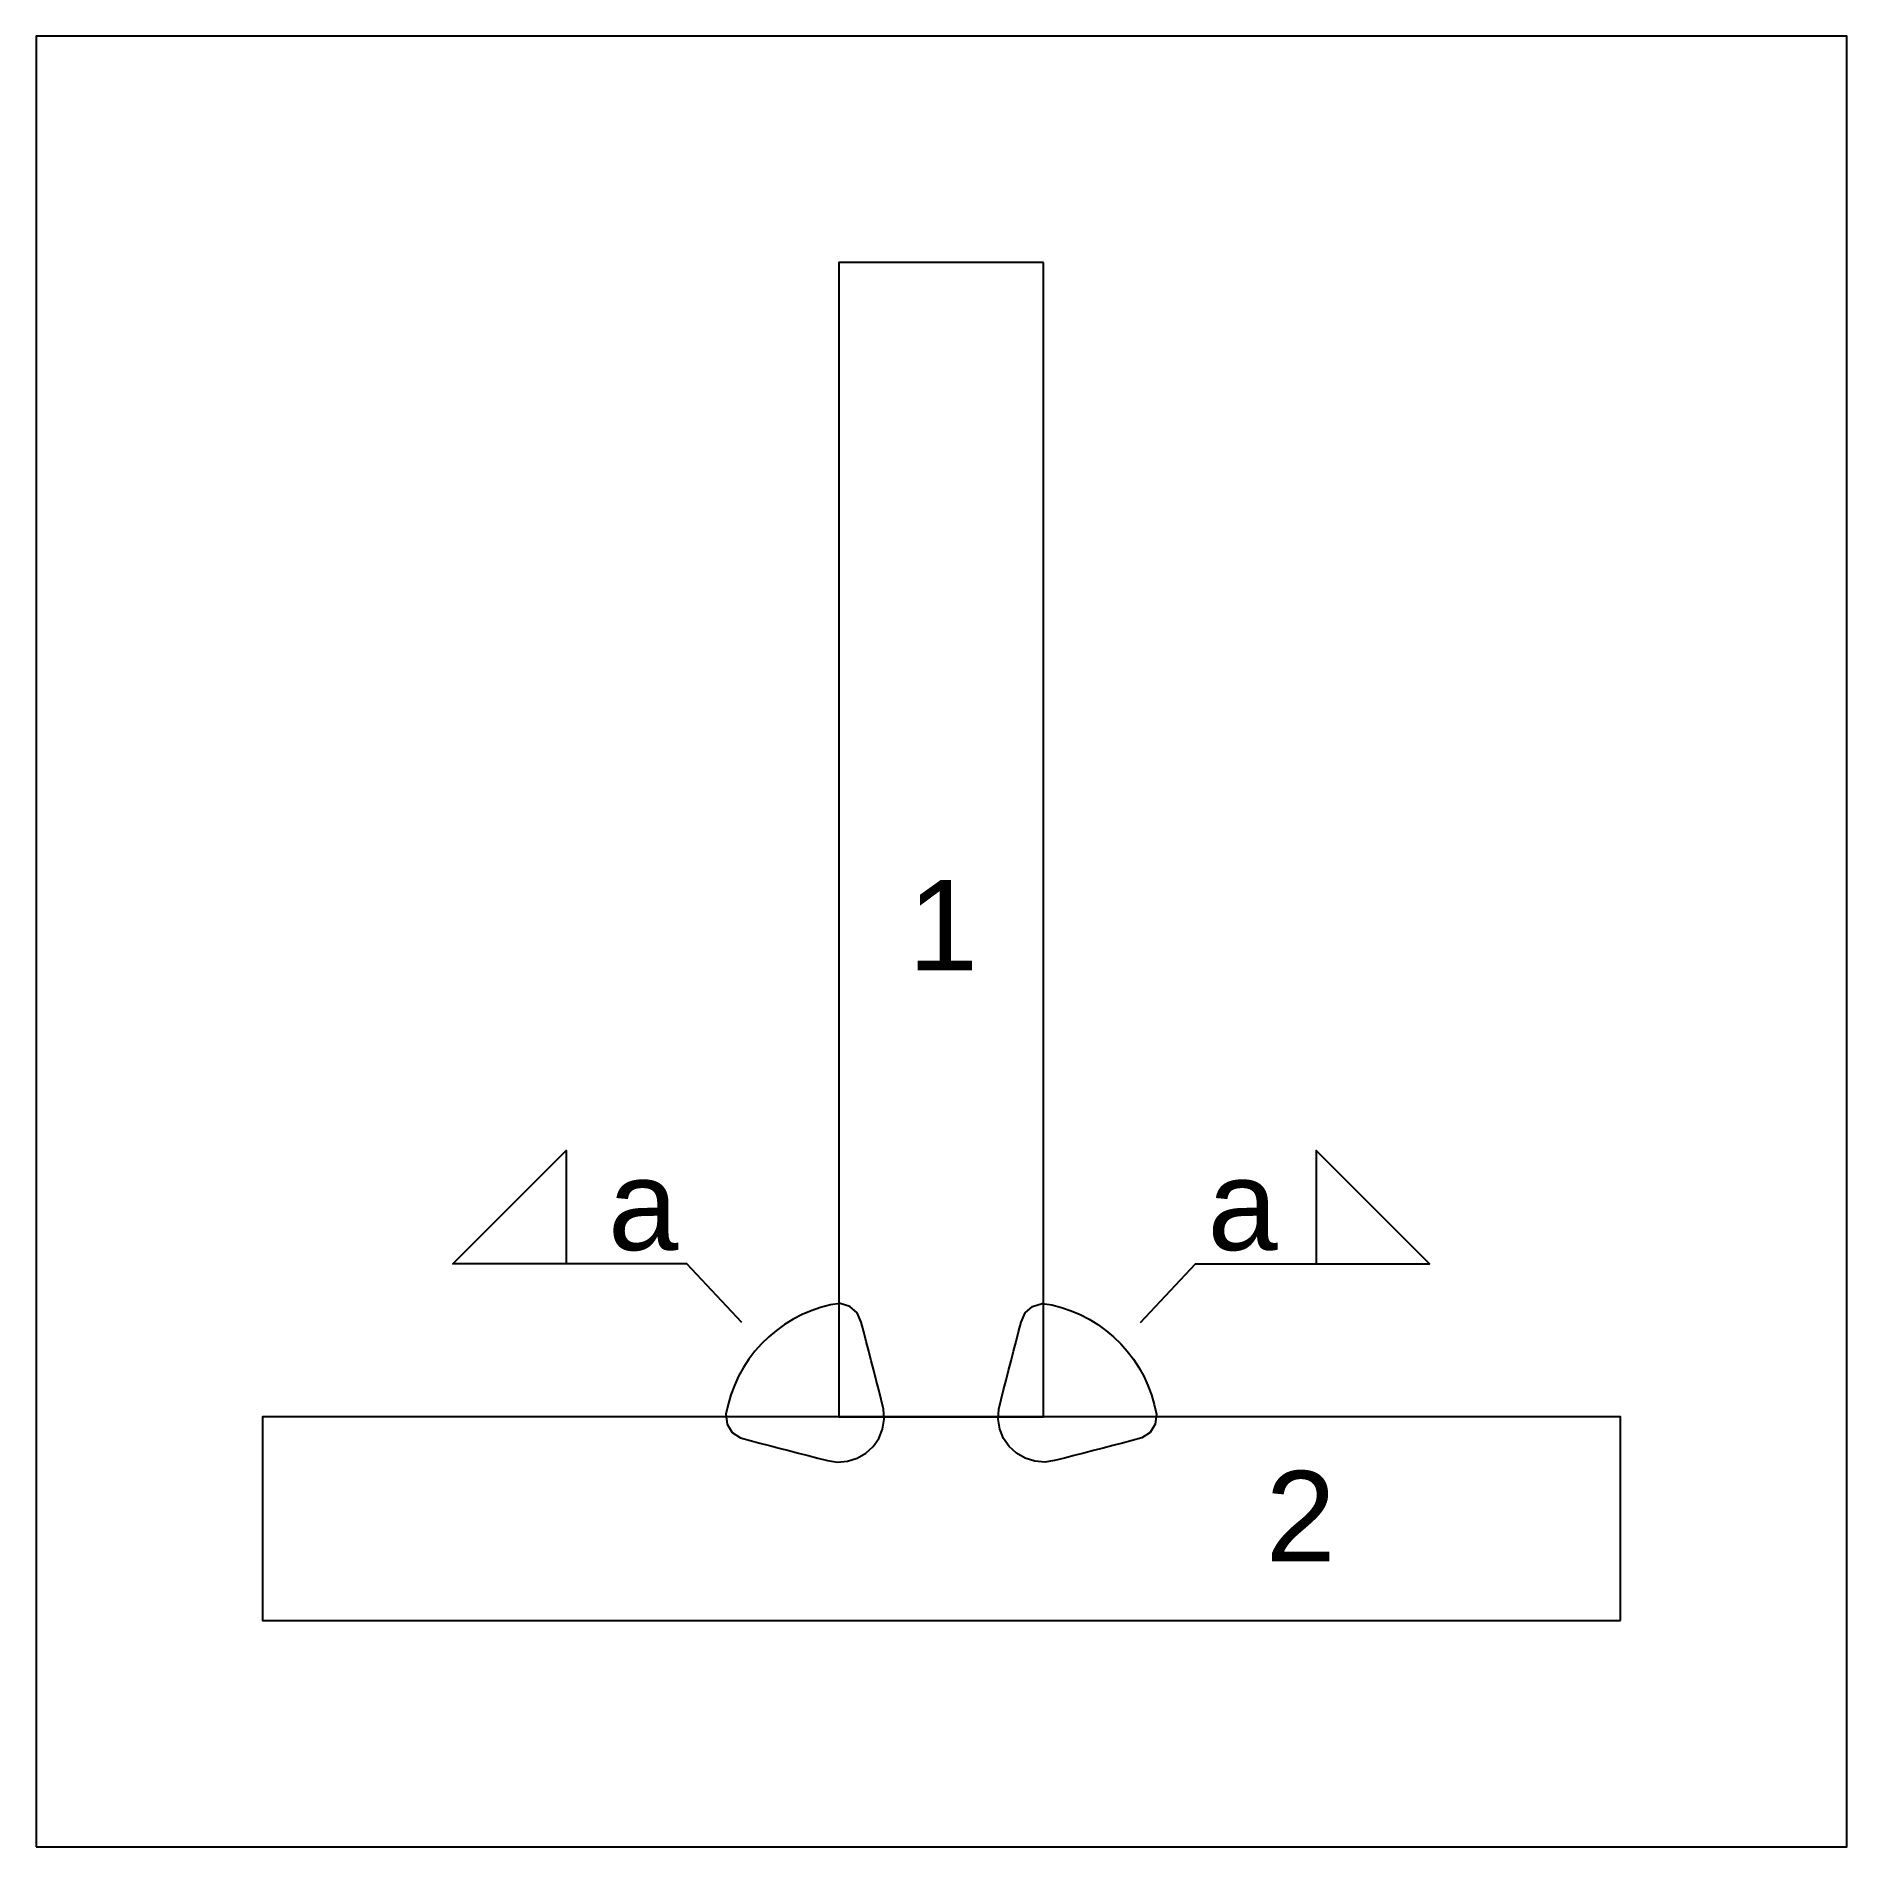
# Model space of a CAD drawing. Header units: millimetres. Extents: x 0 to 800, y 0 to 800.
import ezdxf

# ---------------------------------------------------------------- set-up
doc = ezdxf.new("R2010")
doc.units = ezdxf.units.MM
doc.styles.get("Standard").update_dxf_attribs({"font": 'arial.ttf'})

msp = doc.modelspace()

# ---------------------------------------------------------------- linework, layer by layer
for points in [[(0, 0), (800, 0), (800, 800), (0, 800)], [(445, 700), (354.7, 700), (354.7, 190), (445, 190)], [(338.37, 235.12), (334.44, 233.09), (330.67, 230.77), (327.08, 228.19), (323.7, 225.35), (320.52, 222.26), (317.59, 218.96), (314.9, 215.45), (312.48, 211.75), (310.34, 207.88), (308.48, 203.86), (306.93, 199.73), (305.68, 195.48), (304.77, 191.16), (305.23, 186.8), (307.51, 183.05), (311.18, 180.64), (315.44, 179.48), (319.72, 178.37), (324.01, 177.27), (328.29, 176.16), (332.57, 175.06), (336.85, 173.95), (341.14, 172.85), (345.42, 171.74), (349.7, 170.64), (354.07, 170.01), (358.47, 170.36), (362.69, 171.66), (366.51, 173.86), (369.76, 176.85), (372.28, 180.47), (373.95, 184.56), (374.67, 188.91), (374.42, 193.32), (373.39, 197.62), (372.28, 201.9), (371.18, 206.18), (370.07, 210.46), (368.97, 214.75), (367.86, 219.03), (366.76, 223.31), (365.65, 227.59), (364.54, 231.87), (362.78, 235.89), (359.48, 238.78), (355.26, 239.98), (350.89, 239.42), (346.61, 238.29), (342.43, 236.86)], [(461.33, 235.12), (465.26, 233.09), (469.03, 230.77), (472.62, 228.19), (476, 225.35), (479.18, 222.26), (482.11, 218.96), (484.8, 215.45), (487.22, 211.75), (489.36, 207.88), (491.22, 203.86), (492.77, 199.73), (494.02, 195.48), (494.93, 191.16), (494.47, 186.8), (492.19, 183.05), (488.52, 180.64), (484.26, 179.48), (479.98, 178.37), (475.69, 177.27), (471.41, 176.16), (467.13, 175.06), (462.85, 173.95), (458.56, 172.85), (454.28, 171.74), (450, 170.64), (445.63, 170.01), (441.23, 170.36), (437.01, 171.66), (433.19, 173.86), (429.94, 176.85), (427.42, 180.47), (425.75, 184.56), (425.03, 188.91), (425.28, 193.32), (426.31, 197.62), (427.42, 201.9), (428.52, 206.18), (429.63, 210.46), (430.73, 214.75), (431.84, 219.03), (432.94, 223.31), (434.05, 227.59), (435.16, 231.87), (436.92, 235.89), (440.22, 238.78), (444.44, 239.98), (448.81, 239.42), (453.09, 238.29), (457.27, 236.86)], [(700, 100), (700, 190), (100, 190), (100, 100)]]:
    msp.add_lwpolyline(points, close=True)
for points in [[(311.77, 231.63), (287.48, 257.65), (184.15, 257.65), (234.15, 307.65), (234.15, 257.65)], [(487.93, 231.63), (512.22, 257.65), (615.55, 257.65), (565.55, 307.65), (565.55, 257.65)]]:
    msp.add_lwpolyline(points)

# ---------------------------------------------------------------- texts
for s, p in [('1', (385.19, 387.2)), ('a', (252.65, 263.66)), ('a', (517.52, 263.66)), ('2', (543.17, 126.06))]:
    msp.add_text(s, height=40).set_placement(p)

doc.saveas('drawing.dxf')
